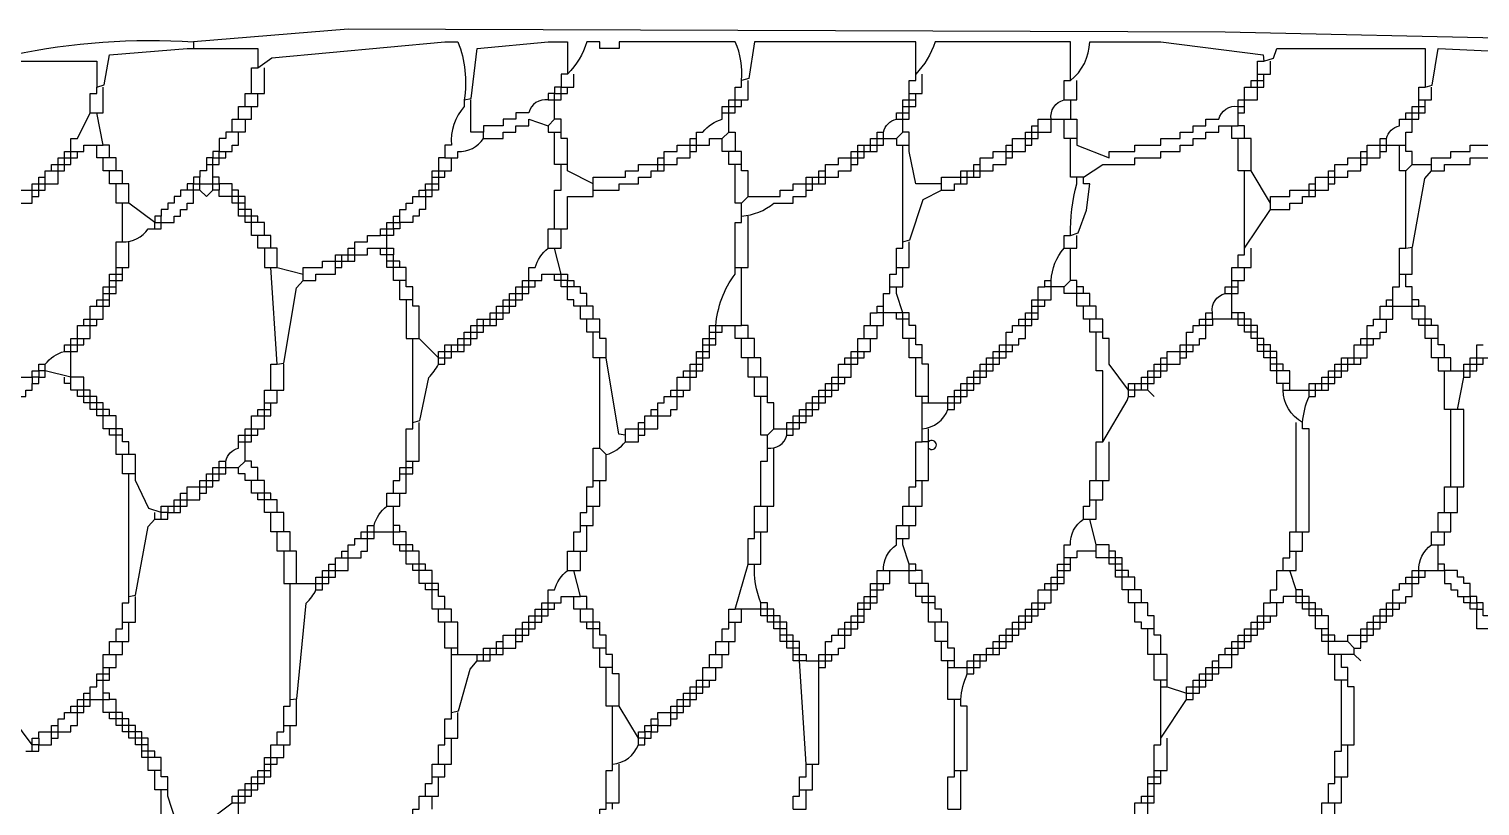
# Model space of a CAD drawing. Extents: x 21 to 958, y 17 to 450.
# Drawn here: x 358.5 to 583.5, y 291.5 to 412 of the extents above; entities that cross this region are included whole.
import ezdxf

# ---------------------------------------------------------------- set-up
doc = ezdxf.new("R2010")
doc.units = 0
doc.layers.get('0').update_dxf_attribs({"linetype": 'CONTINUOUS'})

msp = doc.modelspace()

# ---------------------------------------------------------------- linework, layer by layer
at = {"color": 253, "linetype": 'CONTINUOUS'}
msp.add_lwpolyline([(612, 409), (590.99, 410.5), (544.01, 411.5), (408, 412), (384, 410)], dxfattribs=at)
at = {"color": 254, "linetype": 'CONTINUOUS'}
for points in [[(356, 408, -0.069229), (384, 410), (384, 409), (394, 409), (394, 406), (396.16, 407.52), (423, 410), (425, 410, -0.134228), (426, 401), (426, 400, 0.204141), (424, 394), (423, 394), (423, 392), (422, 392), (422, 390), (422, 389), (422, 388), (422, 387), (421, 387), (420, 387), (420, 386), (420, 384), (419, 384), (419, 383), (418, 383), (418, 382), (416, 382), (416, 381), (415, 381), (415, 380), (414, 380), (413, 380)], [(519, 401), (519, 404), (520, 404, 0.216609), (523, 410), (534, 410), (549.88, 408.02), (550, 407), (551.5, 407.5), (552, 409), (575, 409), (575, 403)], [(446, 388), (446, 389), (451, 389), (451, 390), (453, 390), (453, 391), (456, 391), (456, 392), (457, 392), (457, 393), (459, 393), (459, 394), (461, 394), (461, 395), (462, 395), (462, 396), (463, 396, -0.165178), (466, 398), (466, 399), (466, 400), (467, 400), (467, 401), (468, 401), (470, 401), (470, 403), (470, 404)], [(551, 385), (551, 386), (554, 386), (554, 387), (557, 387), (557, 388), (558, 388), (558, 389), (560, 389), (560, 390), (561, 390), (561, 391), (563, 391), (563, 392), (565, 392), (565, 393), (566, 393), (566, 394), (568, 394), (568, 395), (569, 395, -0.295923), (571, 397), (571, 398), (572, 398), (572, 399), (573, 399), (573, 400), (574, 400), (575, 400)], [(498, 347, 2.414214), (498, 348), (497, 348)], [(399, 308), (400.02, 308.13), (401.5, 322.97, 0.094601), (403, 325), (403, 326), (403, 327), (404, 327), (404, 328), (405, 328), (405, 329), (406, 329), (406, 330), (407, 330), (407, 331), (408, 331), (408, 332), (409, 332), (409, 333), (410, 333), (410, 334), (411, 334), (411, 335), (412, 335)]]:
    msp.add_lwpolyline(points, format="xyb", dxfattribs=at)
for points in [[(426, 401), (427.06, 401.24), (428, 409), (439, 410), (442, 410), (442, 405)], [(393, 402), (393, 406), (394, 406)], [(378, 381), (378, 382), (374, 385), (374, 388), (373, 388), (373, 390), (372, 390), (372, 392), (371, 392), (371, 394), (370, 394), (369, 399)], [(523, 369), (523, 371), (522, 371), (522, 372), (521, 372), (521, 373), (520, 373)], [(489, 366), (489, 368), (490, 368), (490, 369), (491, 369)], [(577, 334), (577, 337), (578, 337), (578, 341), (579, 341), (581, 341), (581, 353), (580, 353), (578, 353), (578, 359)], [(555, 334), (555, 350), (555, 351)], [(394, 342), (394, 344), (393, 344), (393, 345), (392, 345)], [(372, 317), (372, 319), (373, 319), (373, 320), (373, 323), (374, 323), (374, 324), (374, 342), (374, 343)], [(530, 325), (530, 327), (529, 327), (529, 328), (528, 328), (528, 329), (528, 330), (527, 330), (527, 331), (526, 331), (526, 332), (524, 332)], [(497, 326), (497, 328), (496, 328), (496, 329), (495, 329)]]:
    msp.add_lwpolyline(points, dxfattribs=at)
at = {"color": 255, "linetype": 'CONTINUOUS'}
for points in [[(470, 386), (470, 390), (469, 390), (469, 391), (469, 393), (468, 393), (466, 393), (466, 395), (467, 396), (467, 398), (467, 399), (467, 400), (468, 400), (468, 401), (468, 403), (469, 403), (469, 404, 0.133084), (468, 410), (450, 410), (450, 409), (447, 409), (447, 410), (445, 410, -0.116433), (442, 405), (441, 405), (441, 403), (440, 403), (440, 402), (439, 402), (439, 401, 0.389934), (436, 399), (434, 399), (434, 398), (432, 398), (432, 397), (429, 397), (429, 396)], [(520, 404), (520, 410), (499, 410, -0.116433), (496, 405)], [(500, 388), (500, 389), (503, 389), (503, 390), (505, 390), (505, 391), (506, 391), (506, 392), (508, 392), (508, 393), (510, 393), (510, 394), (511, 394), (511, 395), (513, 395), (513, 396), (514, 396), (514, 397), (515, 397), (515, 398), (517, 398, -0.389934), (519, 401), (521, 401), (521, 404)], [(520, 401), (520, 398), (521, 398), (521, 395), (521, 394), (526, 392), (526, 393), (530, 393), (530, 394), (534, 394), (534, 395), (537, 395), (537, 396), (539, 396), (539, 397), (541, 397), (541, 398), (543, 398, -0.389934), (546, 400), (546, 401), (547, 401), (547, 403), (548, 403), (548, 404), (549, 404), (550, 404)], [(469, 385), (470, 386), (475, 386), (475, 387), (477, 387), (477, 388), (479, 388), (479, 389), (481, 389), (481, 390), (482, 390), (482, 391), (484, 391), (484, 392), (486, 392), (486, 393), (487, 393), (487, 394), (489, 394), (489, 395), (490, 395), (490, 396), (491, 396, -0.295923), (493, 398), (493, 399), (494, 399), (494, 400), (494, 401), (495, 401), (496, 401)], [(572, 390), (573, 391), (576, 391), (576, 392), (579, 392), (579, 393), (582, 393), (582, 394), (585, 394), (585, 395), (588, 395), (588, 396), (590, 396), (590, 397), (591, 397, -0.254994), (595, 399), (596, 399), (597, 399), (597, 400), (598, 400), (598, 401), (599, 401), (599, 402)], [(423, 392), (425, 392), (425, 393, 0.254994), (429, 395), (432, 395), (432, 396), (434, 396), (434, 397), (436, 397), (436, 398), (439, 397), (439, 396), (441, 396)], [(430, 366), (430, 367), (431, 367), (431, 368), (432, 368), (432, 369), (433, 369), (433, 370), (434, 370), (434, 371), (435, 371), (435, 372), (436, 372), (436, 373), (436, 375), (437, 375, -0.165178), (439, 378), (439, 381), (440, 381), (442, 381), (442, 386), (446, 386), (446, 387), (450, 387), (450, 388), (451, 388), (453, 388), (453, 389), (455, 389), (455, 390), (456, 390), (457, 390), (457, 391), (459, 391), (459, 392), (461, 392), (461, 393), (462, 393), (462, 394), (464, 394), (464, 395), (466, 395), (467, 396), (468, 396), (468, 393)], [(469, 383, 0.160749), (474, 385), (475, 385), (477, 385), (477, 386), (479, 386), (479, 387), (480, 387), (480, 388), (481, 388), (482, 388), (482, 389), (484, 389), (484, 390), (486, 390), (486, 391), (487, 391), (487, 392), (488, 392), (488, 393), (489, 393), (489, 394), (490, 394), (491, 394), (491, 395), (493, 395), (493, 394), (495, 394)], [(473, 347, 0.389934), (476, 349), (476, 350), (476, 351), (477, 351), (477, 352), (478, 352), (478, 353), (479, 353), (479, 354), (480, 354), (480, 355), (481, 355), (481, 356), (482, 356), (482, 357), (483, 357), (483, 358), (484, 358), (486, 358), (486, 360), (486, 361), (486, 362), (487, 362), (487, 364), (488, 364), (488, 366), (489, 366), (491, 366), (491, 368), (491, 369), (491, 371), (492, 371), (492, 372), (492, 374), (493, 374), (493, 375), (493, 378), (494, 378), (494, 379), (494, 393), (494, 394)], [(512, 366), (513, 366), (514, 366), (514, 367), (515, 367), (515, 368), (515, 369), (515, 370), (517, 370), (517, 372), (517, 373, -0.160749), (519, 378), (519, 380), (520, 380), (521.2, 380.4), (522.47, 383.88), (523, 388), (522, 388), (522, 389), (520, 389), (520, 394), (520, 395)], [(460, 358), (461, 358), (462, 358), (462, 359), (463, 359), (463, 360), (463, 361), (464, 361), (464, 362), (464, 363), (465, 363), (465, 364), (465, 365), (465, 366, -0.141929), (468, 374), (468, 375), (468, 382), (469, 382), (469, 383), (469, 385), (468, 385), (468, 390), (468, 391)], [(373, 379, 0.254994), (377, 381), (378, 381), (379, 381), (379, 382), (381, 382), (381, 383), (382, 383), (382, 384), (383, 384), (383, 385), (384, 385), (384, 387), (384, 388), (385, 388), (387, 388), (388, 388), (388, 387)], [(520, 380, -0.072633), (521, 388), (521, 389)], [(357, 358), (359, 358), (359, 359), (360, 359), (360, 360), (361, 360, -0.165178), (364, 362), (364, 363), (365, 363), (365, 364), (366, 364), (366, 366), (367, 366), (367, 367), (368, 367), (370, 367), (370, 369), (371, 369), (371, 370), (371, 371), (372, 371), (372, 372), (372, 373), (372, 374), (372, 375), (372, 379), (373, 379), (373, 385)], [(537, 361), (537, 362), (537, 363), (538, 363), (538, 365), (539, 365), (539, 366), (540, 366), (540, 367), (541, 367), (541, 368), (542, 368, -0.389934), (544, 371), (544, 372), (545, 372), (545, 373), (545, 375), (546, 375), (548, 375), (548, 377), (548, 378)], [(418, 351), (419.08, 351.26), (420.49, 357.93, 0.065015), (422, 360), (422, 361), (422, 362), (423, 362), (423, 363), (425, 363), (425, 364), (426, 364), (426, 365), (427, 365), (427, 366), (428, 366), (428, 367), (430, 367), (430, 368), (431, 368), (431, 369), (432, 369), (432, 370), (433, 370), (433, 371), (434, 371), (434, 372), (435, 372), (435, 373), (436, 373), (438, 373), (438, 374), (441, 374), (442, 374), (442, 373), (443, 373), (443, 372)], [(497, 350, 0.290468), (501, 353), (501, 354), (501, 355), (502, 355), (502, 356), (503, 356), (503, 357), (504, 357), (504, 358), (505, 358), (505, 359), (506, 359), (506, 360), (507, 360), (507, 361), (508, 361), (508, 362), (509, 362), (509, 363), (510, 363), (510, 365), (511, 365), (511, 366), (512, 366), (512, 367), (513, 367), (513, 368), (514, 368), (515, 368)], [(407, 330), (408, 330), (410, 330), (410, 331), (411, 331), (411, 333), (412, 333), (412, 334), (412, 335, -0.165178), (414, 338), (414, 340), (415, 340), (417, 340), (417, 342), (417, 343), (417, 344), (417, 345), (417, 350), (418, 350), (418, 351), (418, 364)], [(534, 310), (535, 310), (538, 309), (539, 309), (539, 310), (540, 310), (541, 310), (541, 311), (542, 311), (542, 312), (543, 312), (543, 313), (545, 313), (545, 315), (545, 316), (546, 316), (546, 317), (547, 317), (547, 318), (548, 318), (548, 319), (549, 319), (549, 320), (550, 320), (550, 321), (550, 323), (551, 323), (551, 325), (552, 325), (552, 328), (553, 328), (553, 330), (554, 330), (554, 331), (554, 334), (555, 334), (557, 334), (557, 350), (556, 350), (556, 351, -0.086485), (557, 355), (558, 355), (558, 356), (558, 357)], [(556, 351, -0.28398), (553, 356), (553, 357)], [(378, 336), (379, 336), (380, 336), (380, 337), (379, 337), (379, 338), (381, 338), (381, 339), (382, 339), (382, 340), (383, 340), (383, 341), (385, 341), (385, 342), (386, 342), (386, 343), (387, 343), (387, 344), (388, 344), (388, 345), (389, 345, -0.295923), (391, 347), (391, 348), (391, 349), (392, 349), (392, 350), (393, 350), (393, 352), (394, 352), (394, 353), (395, 353), (396, 353)], [(448, 346, 0.165178), (451, 348), (453, 348), (453, 349), (454, 349), (454, 350), (456, 350), (456, 352), (456, 353)], [(484, 318), (485, 318), (486, 318), (486, 319), (487, 319), (487, 320), (488, 320), (488, 321), (488, 322), (488, 323), (489, 323), (490, 323), (490, 324), (490, 325), (490, 326), (490, 328), (491, 328, -0.254994), (493, 332), (493, 333), (493, 335), (494, 335), (494, 338), (495, 338), (497, 338), (497, 341), (497, 342)], [(508, 315), (508, 316), (509, 316), (509, 317), (510, 317), (510, 318), (511, 318), (511, 319), (512, 319), (512, 320), (513, 320), (513, 321), (514, 321), (514, 322), (515, 322), (515, 323), (517, 323), (517, 325), (517, 326), (518, 326), (519, 326), (519, 327), (519, 328), (519, 329), (519, 330), (519, 332), (520, 332, -0.254994), (522, 336), (524, 336), (524, 338), (524, 339)], [(565, 317), (565, 318), (566, 318), (566, 319), (567, 319), (567, 320), (568, 320), (568, 321), (569, 321), (569, 322), (570, 322), (570, 323), (572, 323), (572, 324), (573, 324), (573, 326), (573, 327), (574, 327), (574, 328, -0.254994), (576, 332), (576, 334), (577, 334), (579, 334), (579, 337)], [(434, 317), (434, 318), (435, 318), (435, 319), (436, 319), (436, 320), (437, 320), (437, 321), (438, 321), (438, 322), (439, 322), (439, 323), (439, 325), (440, 325, -0.165178), (442, 328), (442, 331), (443, 331), (445, 331), (445, 334), (445, 335)], [(479, 314), (478, 314), (477, 314), (477, 315), (477, 316), (477, 317), (476, 317), (475, 317), (475, 318), (475, 319), (474, 319), (474, 320), (473, 320), (473, 321), (472, 321), (472, 322), (472, 323, -0.10755), (471, 329)], [(502, 297), (504, 297), (504, 307), (503, 307), (503, 308, -0.086485), (504, 312), (504, 313), (505, 313), (505, 314), (506, 314), (506, 315)], [(449, 298, 0.290468), (453, 301), (454, 301), (454, 302), (453, 302), (453, 303), (454, 303), (454, 304), (455, 304), (455, 305), (456, 305), (456, 306), (458, 306), (458, 307), (459, 307), (459, 308), (460, 308), (460, 309), (461, 309), (461, 310), (462, 310), (462, 311), (463, 311), (465, 311), (465, 313)]]:
    msp.add_lwpolyline(points, format="xyb", dxfattribs=at)
for points in [[(493, 395), (494, 396), (494, 398), (495, 398), (495, 399), (495, 400), (495, 401), (495, 402), (495, 404), (496, 404), (496, 405), (496, 410), (471, 410), (470.1, 404.3), (469, 404)], [(357, 385), (359, 385), (359, 386), (360, 386), (360, 387), (361, 387), (361, 388), (363, 388), (363, 390), (363, 391), (364, 391), (364, 392), (365, 392), (365, 393), (365, 395), (366, 395), (368, 399), (368, 402), (369, 402), (369, 403), (370.14, 403.34), (371, 408), (383, 409), (384, 409)], [(573, 391), (573, 393), (572, 393), (572, 394), (572, 396), (573, 396), (573, 398), (573, 399), (574, 399), (574, 400), (574, 401), (574, 403), (575, 403), (576.1, 403.3), (577, 409), (587.04, 408.5), (599, 408), (599, 404)], [(340, 402), (341, 403), (341, 405), (347, 405), (347, 406), (348, 406), (356, 406), (356, 407), (369, 407), (369, 403)], [(390, 396), (390, 398), (391, 398), (391, 400), (392, 400), (392, 402), (393, 402), (395, 402), (395, 406)], [(439, 397), (440, 398), (440, 401), (440, 402), (441, 402), (441, 403), (443, 403), (443, 405)], [(495, 402), (497, 402), (497, 404), (497, 405)], [(548, 390), (548, 395), (547, 395), (547, 397), (546, 397), (546, 399), (547, 399), (547, 400), (547, 401), (549, 401), (549, 403), (549, 404), (549, 405), (549, 407), (550, 407)], [(548, 403), (549, 403), (550, 403), (550, 404), (550, 405)], [(549, 405), (551, 405), (551, 407)], [(368, 399), (370, 399), (370, 402), (370, 403)], [(439, 401), (440, 401), (441, 401), (441, 402), (442, 402), (442, 403)], [(574, 401), (576, 401), (576, 403)], [(392, 400), (394, 400), (394, 402)], [(429, 395), (429, 396), (427, 396), (427, 400), (427, 401)], [(466, 399), (467, 399), (468, 399), (468, 400), (469, 400), (469, 401)], [(494, 400), (495, 400), (496, 400), (496, 401), (496, 402)], [(572, 398), (573, 398), (574, 398), (574, 399), (575, 399), (575, 400), (575, 401)], [(391, 398), (393, 398), (393, 400)], [(493, 398), (494, 398), (494, 399), (495, 399)], [(546, 399), (546, 400), (547, 400)], [(392, 398), (392, 396), (390, 396), (389, 396), (389, 395), (388, 395), (388, 393), (387, 393), (387, 392), (386, 392), (386, 391), (386, 390), (385, 390), (385, 389), (384, 389), (384, 388), (383, 388), (383, 387), (382, 387), (382, 386), (381, 386), (381, 385), (380, 385), (380, 384), (379, 384), (379, 383), (378, 383), (378, 382), (379, 382), (379, 383)], [(387, 387), (387, 388), (387, 389), (387, 390), (387, 391), (387, 392), (388, 392), (388, 393), (390, 393), (390, 394), (391, 394), (391, 396)], [(446, 387), (446, 388), (442, 390), (442, 391), (442, 395), (441, 395), (441, 396), (441, 398), (440, 398)], [(442, 391), (440, 391), (440, 395), (440, 396)], [(489, 393), (490, 393), (490, 394), (490, 395), (491, 395), (491, 396)], [(494, 379), (495.1, 379.3), (497.15, 385.55), (500, 387), (502, 387), (502, 388), (503, 388), (504, 388), (504, 389), (505, 389), (506, 389), (506, 390), (508, 390), (508, 391), (510, 391), (510, 392), (511, 392), (511, 393), (513, 393), (513, 394), (514, 394), (514, 395), (515, 395), (515, 396), (517, 396), (517, 398), (520, 398)], [(500, 387), (500, 388), (496, 388), (495, 393), (495, 394), (495, 396), (494, 396)], [(513, 394), (513, 395), (514, 395), (514, 396), (515, 396), (515, 397)], [(521, 395), (519, 395), (519, 398)], [(522, 389), (525, 391), (526, 391), (530, 391), (530, 392), (534, 392), (534, 393), (537, 393), (537, 394), (539, 394), (539, 395), (541, 395), (541, 396), (543, 396), (543, 397), (546, 397)], [(547, 395), (545, 395), (545, 397)], [(576, 390), (578, 390), (578, 391), (579, 391), (582, 391), (582, 392), (585, 392), (585, 393), (587, 393), (587, 394), (588, 394), (590, 394), (590, 395), (592, 395), (592, 396), (596, 396)], [(357, 387), (359, 387), (359, 388), (360, 388), (360, 389), (361, 389), (361, 390), (362, 390), (362, 391), (363, 391), (363, 392), (364, 392), (364, 393), (365, 393), (367, 393), (367, 394), (370, 394)], [(371, 392), (369, 392), (369, 394)], [(461, 393), (461, 394), (462, 394), (462, 395)], [(486, 391), (486, 392), (487, 392), (487, 393), (488, 393), (488, 394)], [(510, 392), (510, 393), (511, 393), (511, 394)], [(547, 378), (551, 384), (551, 385), (548, 390), (546, 390), (546, 395)], [(551, 384), (554, 384), (554, 385), (556, 385), (556, 386), (557, 386), (558, 386), (558, 387), (560, 387), (560, 388), (561, 388), (561, 389), (563, 389), (563, 390), (565, 390), (565, 391), (566, 391), (566, 392), (568, 392), (568, 393), (569, 393), (569, 394), (572, 394)], [(568, 393), (568, 394), (569, 394), (569, 395)], [(572, 378), (572, 390), (571, 390), (571, 393), (571, 394)], [(362, 390), (363, 390), (364, 390), (364, 391), (365, 391), (365, 392), (366, 392), (366, 393)], [(372, 390), (370, 390), (370, 392)], [(386, 391), (387, 391), (388, 391), (388, 392), (389, 392), (389, 393)], [(395, 378), (395, 375), (397, 375), (401, 374), (401, 375), (404, 375), (404, 376), (406, 376), (406, 377), (408, 377), (408, 378), (409, 378), (409, 379), (411, 379), (411, 380), (413, 380), (413, 381), (414, 381), (414, 382), (415, 382), (415, 383), (416, 383), (416, 384), (417, 384), (417, 385), (418, 385), (418, 386), (419, 386), (419, 387), (420, 387), (420, 388), (421, 388), (421, 389), (421, 390), (422, 390), (424, 390), (424, 392)], [(456, 390), (456, 391), (457, 391), (457, 392)], [(469, 391), (467, 391), (467, 393)], [(565, 391), (565, 392), (566, 392), (566, 393)], [(373, 388), (371, 388), (371, 390)], [(421, 389), (422, 389), (423, 389), (423, 390)], [(440, 381), (440, 387), (441, 387), (441, 389), (441, 390), (441, 391)], [(481, 388), (481, 389), (482, 389), (482, 390)], [(503, 388), (503, 389), (504, 389), (504, 390)], [(505, 389), (505, 390), (506, 390), (506, 391)], [(546, 375), (546, 377), (547, 377), (547, 378), (547, 390)], [(560, 388), (560, 389), (561, 389), (561, 390)], [(568, 367), (570, 367), (570, 369), (570, 370), (570, 372), (571, 372), (571, 373), (571, 374), (571, 378), (572, 378), (573.03, 378.18), (574.97, 388.82), (576, 390), (576, 391)], [(359, 386), (359, 387), (360, 387), (360, 388), (361, 388), (361, 389)], [(374, 385), (372, 385), (372, 388)], [(392, 385), (391, 385), (390, 385), (390, 386), (388, 386), (388, 387), (387, 387), (386, 386), (385, 387), (384, 387), (383, 387)], [(385, 387), (385, 388), (385, 389)], [(397, 375), (397, 378), (396, 378), (396, 380), (395, 380), (395, 382), (394, 382), (394, 383), (393, 383), (393, 384), (392, 384), (392, 385), (392, 386), (391, 386), (391, 387), (390, 387), (390, 388), (388, 388), (388, 389), (387, 389)], [(395, 380), (393, 380), (393, 382), (393, 383), (392, 383), (391, 383), (391, 384), (391, 385), (391, 386), (390, 386), (390, 387)], [(419, 386), (420, 386), (421, 386), (421, 387), (421, 388), (422, 388)], [(479, 387), (479, 388), (480, 388), (480, 389)], [(557, 386), (557, 387), (558, 387), (558, 388)], [(394, 382), (393, 382), (392, 382), (392, 383), (392, 384), (391, 384)], [(419, 364), (419, 369), (418, 369), (418, 370), (418, 372), (417, 372), (417, 373), (415, 373), (415, 375), (414, 375), (414, 376), (414, 377), (414, 378), (414, 380), (414, 381), (415, 381), (415, 382), (416, 382), (416, 383)], [(468, 375), (470, 375), (470, 382), (470, 383)], [(439, 378), (441, 378), (441, 381)], [(372, 375), (374, 375), (374, 379)], [(396, 378), (394, 378), (394, 380)], [(401, 373), (403, 373), (403, 374), (404, 374), (406, 374), (406, 375), (407, 375), (407, 376), (408, 376), (409, 376), (409, 377), (411, 377), (411, 378), (414, 378), (415, 378), (415, 377)], [(408, 376), (408, 377), (409, 377), (409, 378)], [(417, 373), (417, 375), (416, 375), (416, 376), (415, 376), (415, 377), (414, 377), (413, 377), (413, 378)], [(451, 348), (451, 349), (449.97, 349.16), (448, 361), (448, 364), (447, 364), (447, 365), (447, 367), (446, 367), (446, 369), (445, 369), (443, 369), (443, 370), (442, 370), (442, 372), (442, 373), (441, 373), (441, 374), (440, 378)], [(493, 375), (495, 375), (495, 378), (495, 379)], [(519, 378), (521, 378), (521, 380)], [(519, 372), (520, 373), (520, 378)], [(571, 374), (573, 374), (573, 378)], [(406, 375), (406, 376), (407, 376), (407, 377)], [(416, 375), (415, 375), (415, 376), (414, 376)], [(365, 357), (365, 358), (365, 362), (365, 363), (366, 363), (366, 364), (368, 364), (368, 366), (368, 367), (368, 369), (369, 369), (369, 370), (370, 370), (370, 371), (370, 372), (371, 372), (371, 373), (371, 374), (372, 374), (373, 374)], [(371, 373), (372, 373), (373, 373), (373, 374), (373, 375)], [(397, 360), (396, 375)], [(396, 356), (396, 360), (397, 360), (398.03, 360.16), (399.97, 371.84), (401, 373), (401, 374)], [(445, 369), (445, 371), (444, 371), (444, 372), (443, 372), (442, 372), (441, 372), (441, 373), (440, 373), (440, 374)], [(474, 350), (474, 354), (473, 354), (473, 355), (473, 358), (472, 358), (472, 361), (471, 361), (471, 364), (470, 364), (470, 366), (469, 366), (469, 374), (469, 375)], [(492, 372), (494, 372), (494, 374), (494, 375)], [(545, 373), (547, 373), (547, 375)], [(577, 364), (575, 364), (575, 366), (575, 367), (573, 367), (573, 369), (573, 370), (573, 372), (572, 372), (572, 373), (572, 374)], [(370, 371), (371, 371), (371, 372), (372, 372)], [(418, 370), (416, 370), (416, 372), (416, 373)], [(422, 360), (423, 360), (423, 361), (424, 361), (424, 362), (425, 362), (425, 363), (426, 363), (426, 364), (427, 364), (428, 364), (428, 365), (429, 365), (429, 366), (430, 366), (431, 366), (431, 367), (432, 367), (432, 368), (433, 368), (433, 369), (434, 369), (434, 370), (435, 370), (435, 371), (436, 371), (436, 372), (437, 372), (437, 373)], [(498, 354), (498, 355), (498, 360), (497, 360), (497, 361), (497, 363), (496, 363), (496, 364), (494, 364), (494, 366), (494, 367), (494, 368), (493, 371), (493, 372)], [(497, 354), (498, 354), (501, 354), (502, 354), (502, 355), (503, 355), (503, 356), (504, 356), (504, 357), (505, 357), (505, 358), (506, 358), (506, 359), (507, 359), (507, 360), (508, 360), (508, 361), (509, 361), (509, 362), (510, 362), (510, 363), (512, 363), (512, 364), (513, 364), (513, 366), (513, 367), (514, 367), (514, 368), (514, 369), (514, 370), (515, 370), (515, 372), (516, 372), (516, 373), (517, 373)], [(522, 371), (521, 371), (519, 371), (519, 372), (517, 372), (516, 372)], [(529, 355), (529, 356), (526, 360), (526, 364), (525, 364), (525, 365), (525, 367), (524, 367), (524, 369), (523, 369), (521, 369), (521, 371), (521, 372)], [(544, 371), (545, 371), (545, 372), (546, 372)], [(545, 367), (545, 368), (545, 371), (546, 371), (546, 372), (546, 373)], [(369, 369), (370, 369), (370, 370), (371, 370)], [(417, 370), (417, 369), (417, 364), (419, 364), (422, 361), (423, 361), (423, 362), (424, 362), (424, 363)], [(446, 367), (444, 367), (444, 369)], [(514, 369), (515, 369), (516, 369), (516, 370)], [(524, 367), (522, 367), (522, 369)], [(564, 360), (564, 361), (566, 361), (566, 363), (566, 364), (566, 366), (567, 366), (567, 367), (568, 367), (568, 369), (569, 369), (569, 370), (570, 370)], [(569, 369), (570, 369), (573, 369), (574, 369)], [(578, 361), (578, 363), (577, 363), (577, 364), (577, 366), (576, 366), (576, 367), (575, 367), (575, 369), (574, 369), (574, 370), (573, 370)], [(367, 366), (368, 366), (369, 366), (369, 367)], [(425, 362), (426, 362), (426, 363), (427, 363), (427, 364), (427, 365), (428, 365), (428, 366), (429, 366), (429, 367)], [(447, 365), (445, 365), (445, 367)], [(496, 364), (496, 366), (495, 366), (495, 367), (495, 368), (494, 368), (491, 368), (490, 368)], [(495, 367), (494, 367), (493, 367), (493, 368)], [(525, 365), (523, 365), (523, 367)], [(524, 342), (524, 348), (525, 348), (528.8, 354.4), (529, 355), (530, 355), (530, 356), (529, 356), (529, 357), (531, 357), (531, 358), (532, 358), (532, 359), (533, 359), (533, 360), (534, 360), (534, 361), (535, 361), (535, 362), (537, 362), (538, 362), (538, 363), (540, 363), (540, 364), (541, 364), (541, 366), (541, 367), (542, 367), (542, 368)], [(549, 365), (548, 365), (548, 366), (547, 366), (547, 367), (546, 367), (545, 367), (542, 367), (542, 366), (541, 366), (540, 366)], [(554, 356), (554, 357), (554, 359), (553, 359), (553, 360), (552, 360), (552, 361), (552, 362), (551, 362), (551, 363), (550, 363), (550, 364), (549, 364), (549, 365), (549, 366), (548, 366), (548, 367), (547, 367), (547, 368), (545, 368)], [(554, 357), (552, 357), (552, 359), (551, 359), (551, 360), (551, 361), (551, 362), (550, 362), (549, 362), (549, 363), (549, 364), (548, 364), (548, 365), (547, 365), (547, 366), (546, 366), (546, 367), (546, 368)], [(557, 355), (557, 356), (557, 357), (559, 357), (559, 358), (560, 358), (560, 359), (561, 359), (561, 360), (562, 360), (562, 361), (564, 361), (564, 363), (565, 363), (565, 364), (566, 364), (568, 364), (568, 365), (569, 365), (569, 367)], [(576, 366), (575, 366), (574, 366), (574, 367)], [(448, 361), (446, 361), (446, 364), (446, 365)], [(451, 349), (451, 350), (453, 350), (453, 351), (454, 351), (454, 352), (455, 352), (455, 353), (456, 353), (456, 354), (457, 354), (457, 355), (458, 355), (458, 356), (459, 356), (461, 356), (461, 358), (461, 359), (462, 359), (462, 360), (462, 361), (462, 362), (463, 362), (463, 363), (463, 364), (464, 364), (464, 365), (464, 366), (465, 366), (469, 366)], [(464, 365), (465, 365), (466, 365), (466, 366)], [(470, 364), (468, 364), (468, 366)], [(488, 364), (490, 364), (490, 366)], [(525, 348), (525, 359), (524, 359), (524, 364), (524, 365)], [(364, 362), (365, 362), (366, 362), (366, 363), (367, 363), (367, 364)], [(463, 363), (464, 363), (464, 364), (465, 364)], [(471, 361), (469, 361), (469, 364)], [(473, 349), (474, 350), (476, 350), (477, 350), (477, 351), (478, 351), (478, 352), (479, 352), (479, 353), (480, 353), (480, 354), (481, 354), (481, 355), (482, 355), (482, 356), (483, 356), (483, 357), (484, 357), (484, 358), (484, 360), (485, 360), (485, 361), (486, 361), (487, 361), (487, 362), (489, 362), (489, 364)], [(497, 361), (495, 361), (495, 363), (495, 364)], [(501, 353), (502, 353), (502, 354), (503, 354), (503, 355), (504, 355), (504, 356), (505, 356), (505, 357), (506, 357), (506, 358), (507, 358), (507, 359), (508, 359), (508, 360), (509, 360), (509, 361), (510, 361), (510, 362), (511, 362), (511, 363)], [(532, 356), (532, 357), (532, 358), (533, 358), (534, 358), (534, 359), (535, 359), (535, 360), (537, 360), (537, 361), (538, 361), (538, 362), (539, 362), (539, 363)], [(552, 361), (551, 361), (550, 361), (550, 362), (550, 363), (549, 363)], [(565, 363), (566, 363), (567, 363), (567, 364)], [(579, 359), (579, 361), (578, 361), (576, 361), (576, 363), (576, 364)], [(580, 353), (581, 358), (581, 359), (581, 360), (582, 360), (582, 361), (583, 361), (583, 363), (584, 363)], [(354, 354), (355, 354), (355, 355), (356, 355), (358, 355), (358, 356), (359, 356), (359, 357), (360, 357), (360, 358), (361, 358), (361, 359), (361, 360)], [(400, 326), (400, 331), (399, 331), (399, 334), (398, 334), (398, 337), (397, 337), (397, 339), (396, 339), (396, 340), (395, 340), (395, 342), (394, 342), (392, 342), (392, 343), (391, 343), (391, 344), (392, 345), (392, 347), (392, 348), (392, 349), (393, 349), (393, 350), (395, 350), (395, 352), (395, 353), (395, 354), (395, 356), (396, 356), (398, 356), (398, 360)], [(443, 331), (443, 334), (444, 334), (444, 335), (444, 337), (445, 337), (445, 338), (445, 341), (446, 341), (446, 342), (446, 347), (447, 347), (447, 361)], [(455, 352), (456, 352), (458, 352), (458, 353), (459, 353), (459, 355), (459, 356), (459, 358), (460, 358), (460, 359), (461, 359), (461, 360), (462, 360), (463, 360)], [(462, 361), (463, 361), (463, 362), (464, 362)], [(472, 358), (470, 358), (470, 361)], [(485, 360), (486, 360), (487, 360), (487, 361), (488, 361), (488, 362)], [(498, 355), (496, 355), (496, 360), (496, 361)], [(531, 356), (531, 357), (532, 357), (533, 357), (533, 358), (533, 359), (534, 359), (534, 360), (535, 360), (535, 361)], [(553, 359), (552, 359), (552, 360), (551, 360)], [(553, 356), (554, 356), (557, 356), (558, 356), (559, 356), (559, 357), (560, 357), (561, 357), (561, 358), (562, 358), (562, 359), (563, 359), (563, 360), (564, 360), (565, 360), (565, 361)], [(559, 356), (560, 356), (560, 357), (560, 358), (561, 358), (561, 359), (562, 359), (562, 360), (563, 360), (563, 361)], [(577, 361), (577, 359), (579, 359), (581, 359), (582, 359), (582, 360), (583, 360), (583, 361), (585, 361)], [(581, 358), (582, 358), (582, 359), (583, 359), (583, 360), (584, 360), (584, 361)], [(379, 336), (379, 337), (377.1, 337.66), (375, 342), (375, 343), (375, 346), (374, 346), (374, 348), (373, 348), (373, 349), (373, 350), (372, 350), (372, 352), (371, 352), (371, 353), (370, 353), (370, 354), (369, 354), (369, 355), (368, 355), (368, 356), (367, 356), (367, 358), (365, 358), (361, 359), (360, 359), (360, 358), (359, 358), (359, 357)], [(371, 352), (370, 352), (370, 353), (369, 353), (368, 353), (368, 354), (367, 354), (367, 355), (367, 356), (365, 356), (365, 357), (364, 357), (364, 358)], [(473, 355), (471, 355), (471, 358)], [(476, 349), (477, 349), (477, 350), (478, 350), (478, 351), (479, 351), (479, 352), (480, 352), (480, 353), (481, 353), (481, 354), (482, 354), (482, 355), (483, 355), (483, 356), (484, 356), (484, 357), (485, 357), (485, 358)], [(374, 346), (372, 346), (372, 348), (372, 349), (372, 350), (370, 350), (370, 352), (369, 352), (369, 353), (369, 354), (368, 354), (368, 355), (367, 355), (366, 355), (366, 356)], [(395, 354), (397, 354), (397, 356)], [(458, 355), (459, 355), (460, 355), (460, 356)], [(533, 355), (532, 356), (531, 356), (530, 356), (530, 357)], [(394, 352), (395, 352), (396, 352), (396, 353), (396, 354)], [(472, 338), (472, 345), (473, 345), (473, 346), (473, 347), (473, 349), (472, 349), (472, 354), (472, 355)], [(495, 338), (495, 341), (496, 341), (496, 342), (496, 348), (497, 348), (497, 349), (497, 350), (497, 351), (497, 353), (497, 354), (497, 355)], [(417, 345), (419, 345), (419, 350), (419, 351)], [(453, 349), (453, 350), (454, 350), (454, 351)], [(579, 341), (579, 353)], [(373, 349), (372, 349), (371, 349), (371, 350)], [(391, 348), (392, 348), (393, 348), (393, 349), (394, 349), (394, 350)], [(496, 342), (498, 342), (498, 347), (498, 348), (498, 349), (498, 350)], [(446, 342), (448, 342), (448, 346), (447, 347)], [(466, 317), (466, 319), (467, 319), (467, 320), (467, 322), (468, 322), (470, 329), (470, 333), (471, 333), (471, 334), (471, 338), (472, 338), (474, 338), (474, 345), (474, 346), (474, 347)], [(522, 336), (522, 338), (523, 338), (523, 339), (523, 342), (524, 342), (526, 342), (526, 348)], [(375, 343), (373, 343), (373, 346)], [(385, 340), (386, 340), (386, 341), (387, 341), (387, 342), (388, 342), (388, 343), (388, 344), (389, 344), (389, 345)], [(416, 343), (417, 343), (418, 343), (418, 344), (418, 345)], [(380, 338), (380, 337), (381, 337), (382, 337), (382, 338), (383, 338), (383, 339), (385, 339), (385, 340), (385, 341), (386, 341), (386, 342), (387, 342), (387, 343), (388, 343), (389, 343), (389, 344), (391, 344)], [(397, 337), (395, 337), (395, 339), (395, 340), (393, 340), (393, 342)], [(415, 340), (415, 342), (416, 342), (416, 343), (416, 344), (417, 344), (418, 344)], [(445, 338), (447, 338), (447, 341), (447, 342)], [(523, 339), (525, 339), (525, 342)], [(381, 337), (381, 338), (382, 338), (382, 339), (383, 339), (383, 340)], [(396, 339), (395, 339), (394, 339), (394, 340)], [(414, 338), (416, 338), (416, 340)], [(578, 337), (580, 337), (580, 341)], [(423, 322), (423, 324), (422, 324), (422, 325), (422, 326), (421, 326), (421, 328), (420, 328), (420, 329), (419, 329), (417, 329), (417, 331), (417, 332), (415, 332), (415, 334), (415, 335), (415, 338)], [(444, 335), (446, 335), (446, 337), (446, 338)], [(471, 334), (473, 334), (473, 338)], [(494, 335), (496, 335), (496, 338)], [(374, 324), (375.03, 324.18), (376.97, 334.82), (378, 336), (378, 337)], [(398, 334), (396, 334), (396, 337)], [(524, 331), (524, 332), (523, 336)], [(399, 331), (397, 331), (397, 334)], [(410, 333), (411, 333), (411, 334), (412, 334), (415, 334), (416, 334)], [(425, 315), (425, 316), (425, 320), (424, 320), (424, 322), (423, 322), (421, 322), (421, 324), (421, 325), (421, 326), (419, 326), (419, 328), (419, 329), (419, 331), (418, 331), (418, 332), (417, 332), (417, 334), (416, 334), (416, 335), (415, 335)], [(470, 329), (472, 329), (472, 333), (472, 334)], [(493, 333), (495, 333), (495, 335)], [(502, 313), (502, 314), (502, 316), (501, 316), (501, 317), (501, 320), (500, 320), (500, 322), (499, 322), (499, 323), (499, 324), (498, 324), (498, 326), (497, 326), (495, 326), (495, 328), (495, 329), (494, 332), (494, 333)], [(554, 331), (556, 331), (556, 334)], [(576, 332), (578, 332), (578, 334)], [(398, 331), (398, 326), (400, 326), (403, 326), (404, 326), (404, 327), (405, 327), (405, 328), (406, 328), (406, 329)], [(403, 325), (404, 325), (404, 326), (405, 326), (405, 327), (406, 327), (406, 328), (408, 328), (408, 330), (408, 331)], [(418, 331), (417, 331), (416, 331), (416, 332)], [(442, 328), (444, 328), (444, 331)], [(528, 329), (527, 329), (526, 329), (526, 330), (524, 330), (524, 331), (521, 331), (521, 330), (519, 330)], [(535, 310), (535, 311), (535, 315), (534, 315), (534, 318), (533, 318), (533, 319), (533, 321), (532, 321), (532, 323), (531, 323), (531, 325), (530, 325), (528, 325), (528, 327), (527, 327), (527, 328), (527, 329), (527, 330), (526, 330), (526, 331)], [(553, 328), (555, 328), (555, 330), (555, 331)], [(577, 328), (577, 329), (577, 332)], [(420, 328), (419, 328), (418, 328), (418, 329)], [(504, 312), (505, 312), (505, 313), (506, 313), (506, 314), (507, 314), (507, 315), (507, 316), (508, 316), (508, 317), (509, 317), (509, 318), (510, 318), (510, 319), (511, 319), (511, 320), (512, 320), (512, 321), (513, 321), (513, 322), (514, 322), (514, 323), (515, 323), (515, 325), (516, 325), (516, 326), (517, 326), (517, 327), (518, 327), (518, 328), (518, 329), (519, 329), (520, 329)], [(518, 328), (519, 328), (520, 328), (520, 329), (520, 330)], [(587, 314), (587, 316), (586, 316), (586, 317), (586, 319), (585, 319), (585, 321), (584, 321), (584, 322), (584, 323), (583, 323), (583, 324), (582, 324), (582, 326), (581, 326), (581, 327), (580, 327), (580, 328), (578, 328), (578, 329), (577, 329)], [(450, 307), (450, 312), (449, 312), (449, 313), (449, 315), (448, 315), (448, 316), (446, 316), (446, 318), (446, 319), (446, 320), (446, 322), (445, 322), (445, 324), (444, 324), (443, 328)], [(477, 315), (478, 315), (479, 315), (479, 314), (481, 314), (482, 314), (482, 315), (484, 315), (484, 316), (485, 316), (485, 318), (485, 319), (486, 319), (486, 320), (487, 320), (487, 321), (487, 322), (487, 323), (488, 323), (488, 324), (489, 324), (489, 325), (489, 326), (490, 326), (492, 326), (492, 328)], [(491, 328), (495, 328), (496, 328)], [(516, 325), (517, 325), (518, 325), (518, 326), (518, 327), (519, 327)], [(529, 327), (528, 327), (528, 328), (527, 328)], [(560, 319), (558, 319), (558, 321), (557, 321), (557, 322), (556, 322), (556, 323), (555, 323), (555, 324), (555, 325), (554, 328)], [(563, 317), (563, 318), (565, 318), (565, 319), (566, 319), (566, 320), (567, 320), (567, 321), (568, 321), (568, 322), (569, 322), (569, 323), (570, 323), (570, 325), (571, 325), (571, 326), (572, 326), (572, 327), (573, 327), (573, 328), (574, 328), (577, 328), (578, 328), (578, 326), (579, 326), (579, 325), (580, 325), (580, 324), (582, 324), (582, 323), (583, 323), (583, 322), (584, 322)], [(572, 326), (573, 326), (574, 326), (574, 327), (575, 327), (575, 328)], [(373, 320), (375, 320), (375, 323), (375, 324)], [(397, 301), (397, 303), (398, 303), (398, 304), (398, 307), (399, 307), (399, 308), (399, 326)], [(422, 325), (421, 325), (420, 325), (420, 326)], [(424, 315), (425, 315), (429, 315), (429, 316), (431, 316), (431, 317), (432, 317), (432, 318), (434, 318), (434, 319), (435, 319), (435, 320), (436, 320), (436, 321), (437, 321), (437, 322), (438, 322), (438, 323), (439, 323), (441, 323), (441, 324), (444, 324)], [(445, 322), (443, 322), (443, 324)], [(487, 322), (488, 322), (489, 322), (489, 323), (489, 324), (490, 324)], [(489, 325), (490, 325), (491, 325), (491, 326)], [(500, 320), (498, 320), (498, 322), (498, 323), (498, 324), (496, 324), (496, 326)], [(499, 323), (498, 323), (497, 323), (497, 324)], [(531, 323), (529, 323), (529, 325)], [(559, 321), (558, 321), (558, 322), (557, 322), (557, 323), (556, 323), (556, 324), (555, 324), (553, 324), (553, 323), (551, 323)], [(564, 315), (560, 315), (560, 317), (560, 318), (560, 319), (560, 321), (559, 321), (559, 322), (558, 322), (558, 323), (557, 323), (557, 324), (556, 324), (556, 325), (555, 325)], [(585, 319), (583, 319), (583, 321), (583, 322), (582, 322), (582, 323), (581, 323), (581, 324)], [(424, 320), (422, 320), (422, 322)], [(428, 314), (429, 314), (430, 314), (430, 315), (431, 315), (432, 315), (432, 316), (434, 316), (434, 317), (435, 317), (435, 318), (436, 318), (436, 319), (437, 319), (437, 320), (438, 320), (438, 321), (439, 321), (439, 322), (440, 322), (440, 323)], [(448, 316), (448, 318), (447, 318), (447, 319), (447, 320), (446, 320), (444, 320), (444, 322)], [(467, 320), (469, 320), (469, 322)], [(476, 319), (475, 319), (475, 320), (474, 320), (474, 321), (473, 321), (473, 322), (472, 322), (468, 322)], [(477, 291), (477, 293), (478, 293), (478, 294), (478, 296), (479, 296), (479, 297), (479, 298), (478, 314), (478, 315), (478, 316), (478, 317), (477, 317), (477, 318), (476, 318), (476, 319), (476, 320), (475, 320), (475, 321), (474, 321), (474, 322), (473, 322), (473, 323), (472, 323)], [(501, 313), (502, 313), (504, 313), (504, 314), (505, 314), (505, 315), (507, 315), (508, 315), (509, 315), (509, 316), (510, 316), (510, 317), (511, 317), (511, 318), (512, 318), (512, 319), (513, 319), (513, 320), (514, 320), (514, 321), (515, 321), (515, 322), (516, 322), (516, 323)], [(533, 319), (531, 319), (531, 320), (530, 320), (530, 323)], [(534, 302), (538, 308), (538, 309), (538, 310), (539, 310), (539, 311), (540, 311), (540, 312), (541, 312), (541, 313), (542, 313), (542, 314), (543, 314), (543, 315), (544, 315), (544, 316), (545, 316), (545, 317), (546, 317), (546, 318), (547, 318), (547, 319), (548, 319), (548, 320), (549, 320), (549, 321), (550, 321), (552, 321), (552, 323)], [(565, 314), (564, 315), (564, 316), (565, 316), (565, 317), (566, 317), (566, 318), (567, 318), (567, 319), (568, 319), (568, 320), (569, 320), (569, 321), (570, 321), (570, 322), (571, 322), (571, 323)], [(379, 297), (377, 297), (377, 299), (376, 299), (376, 300), (376, 301), (376, 302), (375, 302), (375, 303), (374, 303), (374, 304), (373, 304), (373, 305), (372, 305), (372, 306), (370, 306), (370, 308), (370, 309), (370, 310), (370, 311), (370, 312), (370, 313), (370, 315), (371, 315), (371, 317), (372, 317), (374, 317), (374, 319), (374, 320)], [(425, 316), (423, 316), (423, 320)], [(447, 319), (446, 319), (445, 319), (445, 320)], [(458, 305), (458, 306), (459, 306), (459, 307), (460, 307), (460, 308), (461, 308), (461, 309), (462, 309), (462, 310), (463, 310), (463, 311), (463, 313), (464, 313), (464, 315), (465, 315), (465, 317), (466, 317), (468, 317), (468, 319), (468, 320)], [(479, 298), (481, 298), (481, 313), (481, 314), (481, 315), (482, 315), (482, 317), (483, 317), (483, 318), (484, 318), (484, 319), (485, 319), (485, 320), (486, 320), (486, 321), (487, 321), (488, 321)], [(501, 317), (499, 317), (499, 320)], [(544, 315), (545, 315), (546, 315), (546, 316), (547, 316), (547, 317), (548, 317), (548, 318), (549, 318), (549, 319), (550, 319), (550, 320), (551, 320), (551, 321)], [(478, 316), (477, 316), (476, 316), (476, 317), (476, 318), (475, 318)], [(534, 315), (532, 315), (532, 318), (532, 319)], [(561, 317), (560, 317), (559, 317), (559, 318), (559, 319)], [(564, 316), (563, 317), (561, 317), (561, 318), (560, 318), (559, 318)], [(370, 313), (372, 313), (372, 315)], [(371, 315), (373, 315), (373, 317)], [(422, 298), (422, 301), (423, 301), (423, 302), (423, 305), (424, 305), (424, 306), (424, 315), (424, 316)], [(424, 306), (425.08, 306.26), (426.92, 312.74), (428, 314), (428, 315)], [(429, 314), (429, 315), (430, 315), (430, 316)], [(431, 315), (431, 316), (432, 316), (432, 317)], [(449, 313), (447, 313), (447, 315), (447, 316)], [(464, 313), (466, 313), (466, 315)], [(465, 315), (467, 315), (467, 317)], [(481, 313), (482, 313), (482, 314), (483, 314), (483, 315)], [(502, 314), (500, 314), (500, 316), (500, 317)], [(535, 311), (533, 311), (533, 315)], [(563, 311), (561, 311), (561, 313), (561, 314), (561, 315)], [(562, 301), (564, 301), (564, 310), (563, 310), (563, 311), (563, 313), (562, 313), (562, 314), (562, 315)], [(369, 311), (370, 311), (371, 311), (371, 312), (371, 313)], [(453, 301), (453, 302), (450, 307), (448, 307), (448, 312), (448, 313)], [(503, 308), (501, 308), (501, 313), (501, 314)], [(538, 308), (539, 308), (539, 309), (540, 309), (540, 310), (540, 311), (541, 311), (541, 312), (542, 312), (542, 313), (543, 313), (543, 314)], [(358, 300), (359, 300), (360, 300), (360, 301), (359, 301), (359, 302), (360, 302), (360, 303), (362, 303), (362, 304), (363, 304), (363, 305), (364, 305), (364, 306), (365, 306), (365, 307), (366, 307), (366, 308), (367, 308), (367, 309), (368, 309), (368, 310), (369, 310), (369, 311), (369, 312), (370, 312), (371, 312)], [(456, 305), (456, 304), (455, 304), (455, 303), (454, 303), (454, 302), (455, 302), (455, 303), (456, 303), (456, 304), (458, 304), (458, 305), (459, 305), (459, 306), (460, 306), (460, 307), (461, 307), (461, 308), (462, 308), (462, 309), (463, 309), (463, 310), (464, 310), (464, 311)], [(527, 285), (527, 287), (528, 287), (528, 288), (529, 288), (529, 290), (530, 290), (532, 290), (532, 292), (533, 292), (533, 293), (533, 294), (533, 295), (533, 296), (533, 297), (533, 301), (534, 301), (534, 302), (534, 310), (534, 311)], [(560, 292), (560, 295), (561, 295), (561, 296), (561, 300), (562, 300), (562, 301), (562, 310), (562, 311)], [(360, 302), (360, 301), (362, 301), (362, 302), (363, 302), (363, 303), (365, 303), (365, 304), (366, 304), (366, 306), (367, 306), (367, 307), (367, 308), (368, 308), (368, 309)], [(381.9, 287.3), (380, 293), (380, 294), (380, 296), (379, 296), (379, 297), (379, 299), (378, 299), (378, 300), (377, 300), (377, 301), (377, 302), (376, 302), (376, 303), (375, 303), (375, 304), (374, 304), (374, 305), (373, 305), (373, 306), (372, 306), (372, 308), (371, 308), (371, 309), (370, 309)], [(365, 306), (366, 306), (366, 307), (367, 307), (368, 307), (368, 308), (370, 308), (371, 308)], [(377, 301), (376, 301), (375, 301), (375, 302), (374, 302), (374, 303), (373, 303), (373, 304), (372, 304), (372, 305), (371, 305), (371, 306)], [(398, 304), (400, 304), (400, 307), (400, 308)], [(423, 302), (425, 302), (425, 305), (425, 306)], [(447, 287), (447, 291), (448, 291), (448, 292), (448, 297), (449, 297), (449, 298), (449, 307)], [(501, 291), (501, 296), (502, 296), (502, 297), (502, 307), (502, 308)], [(359, 300), (359, 301), (356, 305)], [(362, 302), (362, 303), (363, 303), (363, 304)], [(391, 289), (391, 292), (391, 293), (392, 293), (392, 294), (393, 294), (393, 295), (394, 295), (394, 296), (394, 297), (395, 297), (395, 298), (395, 299), (396, 299), (396, 301), (397, 301), (399, 301), (399, 303), (399, 304)], [(420, 293), (420, 295), (421, 295), (421, 296), (421, 298), (422, 298), (424, 298), (424, 301), (424, 302)], [(533, 297), (535, 297), (535, 301), (535, 302)], [(378, 299), (377, 299), (377, 300), (376, 300)], [(383, 287), (383, 288), (385, 288), (385, 289), (386, 289), (390, 292), (390, 293), (391, 293), (391, 294), (392, 294), (392, 295), (393, 295), (393, 296), (394, 296), (395, 296), (396, 296), (396, 297), (396, 298), (396, 299), (398, 299), (398, 301)], [(561, 296), (563, 296), (563, 300), (563, 301)], [(380, 294), (378, 294), (378, 296), (378, 297)], [(390, 292), (391, 292), (392, 292), (392, 293), (393, 293), (393, 294), (394, 294), (394, 295), (395, 295), (395, 296), (395, 297), (396, 297)], [(395, 298), (396, 298), (397, 298), (397, 299)], [(421, 296), (423, 296), (423, 298)], [(448, 292), (450, 292), (450, 297), (450, 298)], [(478, 294), (480, 294), (480, 296), (480, 297), (480, 298)], [(501, 291), (503, 291), (503, 296), (503, 297)], [(532, 295), (533, 295), (534, 295), (534, 296), (534, 297)], [(414, 284), (415, 284), (415, 285), (416, 285), (417, 285), (417, 286), (417, 287), (417, 288), (417, 290), (418, 290), (418, 291), (419, 291), (419, 293), (420, 293), (422, 293), (422, 295), (422, 296)], [(530, 290), (530, 292), (531, 292), (531, 293), (532, 293), (532, 294), (532, 295), (532, 296), (533, 296), (534, 296)], [(558, 287), (558, 289), (559, 289), (559, 290), (559, 292), (560, 292), (562, 292), (562, 295), (562, 296)], [(379, 275), (379, 293), (379, 294)], [(421, 291), (421, 293)], [(477, 291), (479, 291), (479, 293), (479, 294)], [(531, 292), (532, 292), (532, 293), (533, 293)], [(449, 291), (449, 292)], [(559, 290), (561, 290), (561, 292)]]:
    msp.add_lwpolyline(points, dxfattribs=at)

doc.saveas('drawing.dxf')
